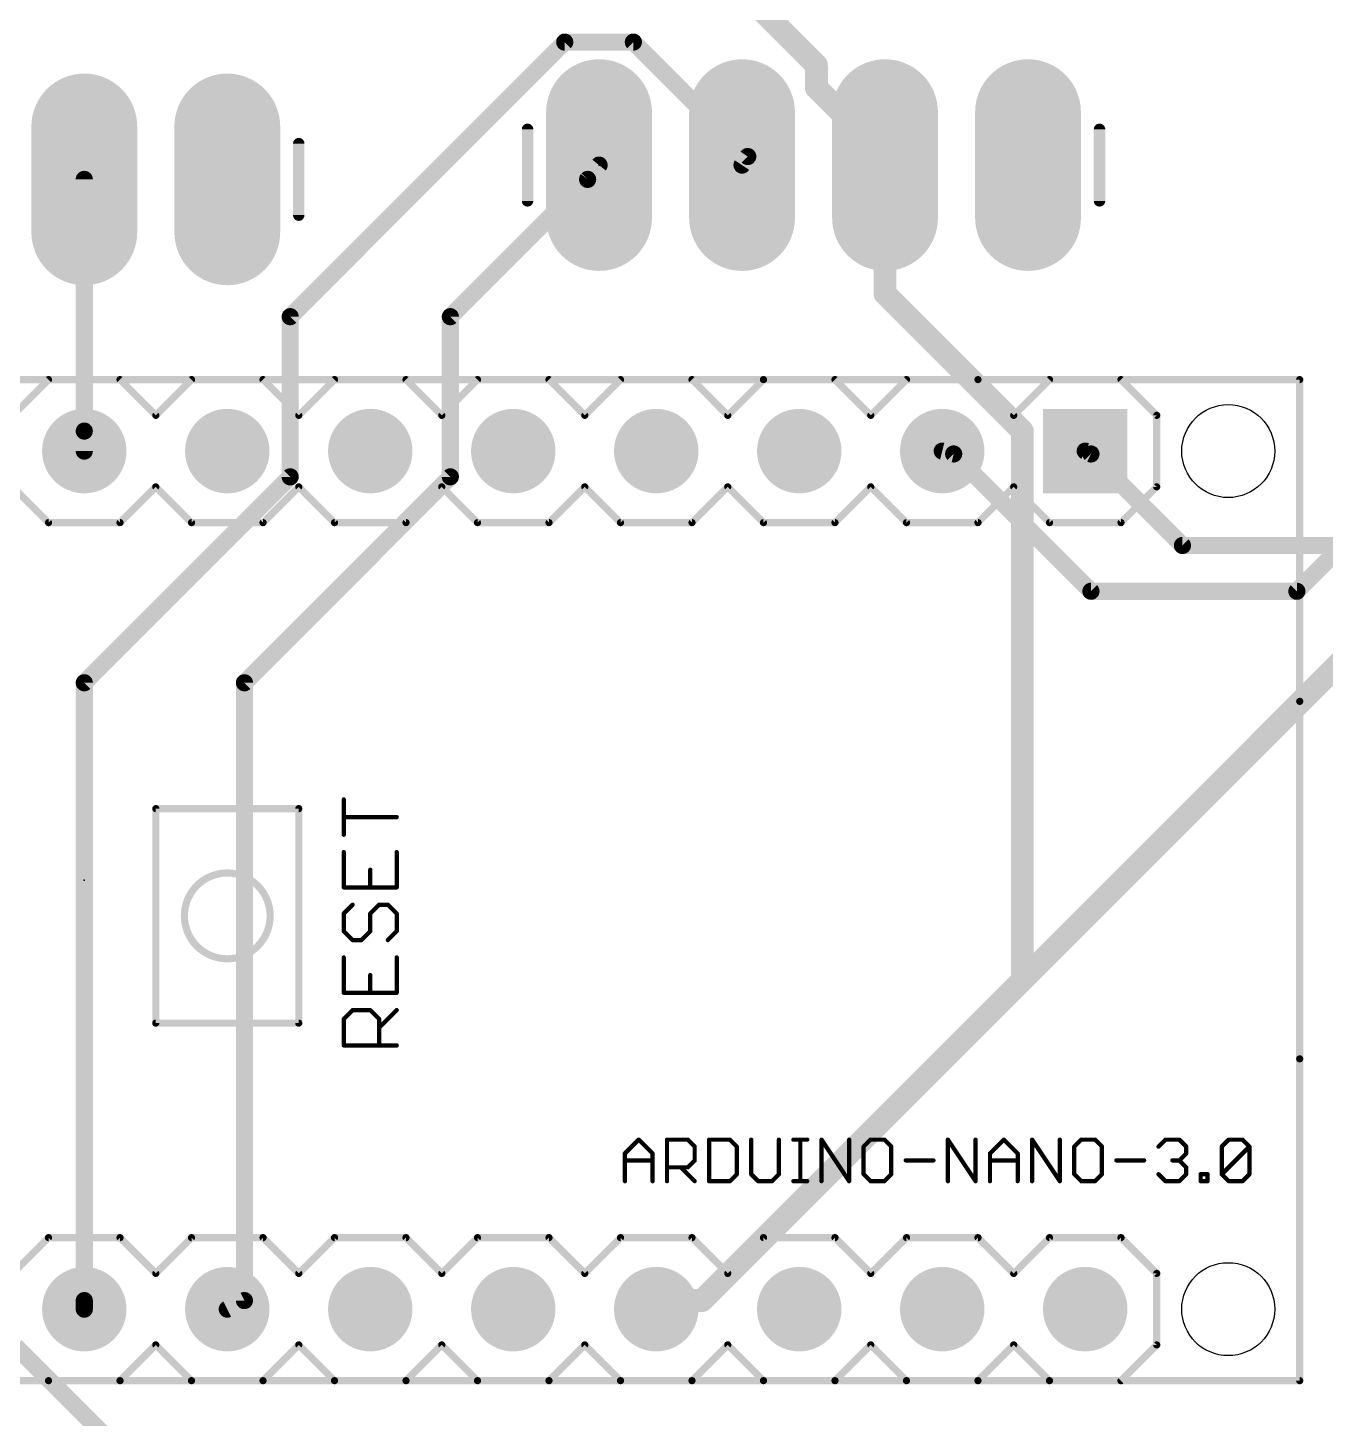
# Model space of a CAD drawing. Extents: x -0.1 to 89, y -0.1 to 64.8.
# Drawn here: x 53.86 to 76.91, y 26.77 to 51.46 of the extents above; entities that cross this region are included whole.
import ezdxf

# ---------------------------------------------------------------- set-up
doc = ezdxf.new("R2010")
doc.units = 0
for name, color, linetype in [('1', 22, 'CONTINUOUS'), ('16', 175, 'CONTINUOUS'), ('17', 82, 'CONTINUOUS'), ('20', 7, 'CONTINUOUS'), ('21', 253, 'CONTINUOUS'), ('23', 7, 'CONTINUOUS'), ('27', 253, 'CONTINUOUS')]:
    doc.layers.add(name, color=color, linetype=linetype)

# ---------------------------------------------------------------- blocks, each defined once
blk = doc.blocks.new('LONGP100')
at = {"const_width": 1}
blk.add_lwpolyline([(-0.5, 0), (0.5, 0)], dxfattribs=at)
at = {"const_width": 0.5}
for points in [[(-0.5, 0.25, 1), (-0.5, -0.25)], [(0.5, -0.25, 1), (0.5, 0.25)]]:
    blk.add_lwpolyline(points, format="xyb", dxfattribs=at)
blk = doc.blocks.new('SQUAREP')
blk.add_solid([(-0.5, -0.5), (0.5, -0.5), (-0.5, 0.5), (0.5, 0.5)])
blk = doc.blocks.new('ROUNDP')
at = {"const_width": 0.5}
blk.add_lwpolyline([(0, -0.25, 1), (0, 0.25, 1), (0, -0.25)], format="xyb", dxfattribs=at)

msp = doc.modelspace()

# ---------------------------------------------------------------- linework, layer by layer
at = {"layer": '1'}
for points, const_width in [([(62.1792, 56.4896), (67.8688, 50.8)], 0.4064), ([(63.3984, 51.2064), (58.5216, 46.3296)], 0.3048), ([(64.6176, 51.2064), (63.3984, 51.2064)], 0.3048), ([(66.6496, 49.1744), (64.6176, 51.2064)], 0.3048), ([(67.8688, 50.8), (67.8688, 50.3936)], 0.4064), ([(67.8688, 50.3936), (69.088, 49.1744)], 0.4064), ([(63.8048, 48.768), (64.008, 49.022)], 0.3048), ([(66.6496, 49.1744), (66.548, 49.022)], 0.3048), ([(69.088, 49.1744), (69.088, 49.022)], 0.4064), ([(69.088, 48.768), (69.088, 49.022)], 0.4064), ([(54.864, 48.768), (54.864, 44.2976)], 0.3048), ([(63.8048, 48.768), (61.3664, 46.3296)], 0.3048), ([(69.088, 46.736), (69.088, 48.768)], 0.4064), ([(71.5264, 44.2976), (69.088, 46.736)], 0.4064), ([(58.5216, 46.3296), (58.5216, 43.4848)], 0.3048), ([(61.3664, 46.3296), (61.3664, 43.4848)], 0.3048), ([(71.5264, 34.544), (71.5264, 44.2976)], 0.4064), ([(54.864, 44.2976), (54.864, 43.942)], 0.3048), ([(72.7456, 43.8912), (72.644, 43.942)], 0.3048), ([(74.3712, 42.2656), (72.7456, 43.8912)], 0.3048), ([(58.5216, 43.4848), (54.864, 39.8272)], 0.3048), ([(61.3664, 43.4848), (57.7088, 39.8272)], 0.3048), ([(82.4992, 42.2656), (74.3712, 42.2656)], 0.3048), ([(78.0288, 41.0464), (71.5264, 34.544)], 0.4064), ([(54.864, 39.8272), (54.864, 28.8544)], 0.3048), ([(57.7088, 39.8272), (57.7088, 28.8544)], 0.3048), ([(71.5264, 34.544), (65.8368, 28.8544)], 0.4064), ([(54.864, 28.8544), (54.864, 28.702)], 0.3048), ([(57.7088, 28.8544), (57.404, 28.702)], 0.3048), ([(65.8368, 28.8544), (65.024, 28.8544)], 0.4064), ([(65.024, 28.8544), (65.024, 28.702)], 0.4064), ([(61.3664, 20.32), (53.6448, 28.0416)], 0.3048)]:
    msp.add_lwpolyline(points, dxfattribs=dict(at, const_width=const_width))
for points, const_width in [([(63.3984, 51.2826, 1), (63.3984, 51.1302)], 0.1524), ([(63.4523, 51.1525, 1), (63.3445, 51.2603)], 0.1524), ([(64.6715, 51.2603, 1), (64.5637, 51.1525)], 0.1524), ([(64.6176, 51.1302, 1), (64.6176, 51.2826)], 0.1524), ([(67.9704, 50.8, 1), (67.7672, 50.8)], 0.2032), ([(67.797, 50.7282, 1), (67.9406, 50.8718)], 0.2032), ([(67.7672, 50.3936, 1), (67.9704, 50.3936)], 0.2032), ([(67.9406, 50.4654, 1), (67.797, 50.3218)], 0.2032), ([(64.0675, 48.9744, 1), (63.9485, 49.0696)], 0.1524), ([(66.713, 49.1321, 1), (66.5862, 49.2167)], 0.1524), ([(66.5957, 49.1205, 1), (66.7035, 49.2283)], 0.1524), ([(69.1896, 49.1744, 1), (68.9864, 49.1744)], 0.2032), ([(69.1896, 49.022, 1), (68.9864, 49.022)], 0.2032), ([(69.0162, 49.1026, 1), (69.1598, 49.2462)], 0.2032), ([(54.9402, 48.768, 1), (54.7878, 48.768)], 0.1524), ([(63.8587, 48.7141, 1), (63.7509, 48.8219)], 0.1524), ([(66.4846, 49.0643, 1), (66.6114, 48.9797)], 0.1524), ([(68.9864, 49.022, 1), (69.1896, 49.022)], 0.2032), ([(69.1896, 48.768, 1), (68.9864, 48.768)], 0.2032), ([(63.7453, 48.8156, 1), (63.8643, 48.7204)], 0.1524), ([(68.9864, 48.768, 1), (69.1896, 48.768)], 0.2032), ([(69.1598, 46.8078, 1), (69.0162, 46.6642)], 0.2032), ([(68.9864, 46.736, 1), (69.1896, 46.736)], 0.2032), ([(58.5978, 46.3296, 1), (58.4454, 46.3296)], 0.1524), ([(58.4677, 46.3835, 1), (58.5755, 46.2757)], 0.1524), ([(61.4426, 46.3296, 1), (61.2902, 46.3296)], 0.1524), ([(61.3125, 46.3835, 1), (61.4203, 46.2757)], 0.1524), ([(71.628, 44.2976, 1), (71.4248, 44.2976)], 0.2032), ([(71.4546, 44.2258, 1), (71.5982, 44.3694)], 0.2032), ([(54.9402, 44.2976, 1), (54.7878, 44.2976)], 0.1524), ([(54.7878, 44.2976, 1), (54.9402, 44.2976)], 0.1524), ([(54.7878, 43.942, 1), (54.9402, 43.942)], 0.1524), ([(72.6781, 44.0102, 1), (72.6099, 43.8738)], 0.1524), ([(72.7995, 43.9451, 1), (72.6917, 43.8373)], 0.1524), ([(72.7115, 43.823, 1), (72.7797, 43.9594)], 0.1524), ([(58.4454, 43.4848, 1), (58.5978, 43.4848)], 0.1524), ([(58.5755, 43.4309, 1), (58.4677, 43.5387)], 0.1524), ([(61.2902, 43.4848, 1), (61.4426, 43.4848)], 0.1524), ([(61.4203, 43.4309, 1), (61.3125, 43.5387)], 0.1524), ([(74.3712, 42.3418, 1), (74.3712, 42.1894)], 0.1524), ([(74.3173, 42.2117, 1), (74.4251, 42.3195)], 0.1524), ([(54.9402, 39.8272, 1), (54.7878, 39.8272)], 0.1524), ([(54.8101, 39.8811, 1), (54.9179, 39.7733)], 0.1524), ([(57.785, 39.8272, 1), (57.6326, 39.8272)], 0.1524), ([(57.6549, 39.8811, 1), (57.7627, 39.7733)], 0.1524), ([(71.4248, 34.544, 1), (71.628, 34.544)], 0.2032), ([(71.4546, 34.6158, 1), (71.5982, 34.4722)], 0.2032), ([(71.5982, 34.4722, 1), (71.4546, 34.6158)], 0.2032), ([(54.9402, 28.8544, 1), (54.7878, 28.8544)], 0.1524), ([(54.7878, 28.8544, 1), (54.9402, 28.8544)], 0.1524), ([(57.6326, 28.8544, 1), (57.785, 28.8544)], 0.1524), ([(57.7429, 28.7862, 1), (57.6747, 28.9226)], 0.1524), ([(65.024, 28.956, 1), (65.024, 28.7528)], 0.2032), ([(65.1256, 28.8544, 1), (64.9224, 28.8544)], 0.2032), ([(65.765, 28.9262, 1), (65.9086, 28.7826)], 0.2032), ([(65.8368, 28.7528, 1), (65.8368, 28.956)], 0.2032), ([(54.7878, 28.702, 1), (54.9402, 28.702)], 0.1524), ([(57.3699, 28.7702, 1), (57.4381, 28.6338)], 0.1524), ([(64.9224, 28.702, 1), (65.1256, 28.702)], 0.2032)]:
    msp.add_lwpolyline(points, format="xyb", dxfattribs=dict(at, const_width=const_width))
at = {"layer": '16', "const_width": 0.3048}
for points in [[(81.28, 46.3296), (76.4032, 41.4528)], [(70.3072, 43.8912), (70.104, 43.942)], [(72.7456, 41.4528), (70.3072, 43.8912)], [(76.4032, 41.4528), (72.7456, 41.4528)]]:
    msp.add_lwpolyline(points, dxfattribs=at)
at = {"layer": '16', "const_width": 0.1524}
for points in [[(70.1225, 44.0159, 1), (70.0855, 43.8681)], [(70.3611, 43.9451, 1), (70.2533, 43.8373)], [(70.2887, 43.8173, 1), (70.3257, 43.9651)], [(72.7456, 41.529, 1), (72.7456, 41.3766)], [(72.6917, 41.3989, 1), (72.7995, 41.5067)], [(76.3493, 41.5067, 1), (76.4571, 41.3989)], [(76.4032, 41.3766, 1), (76.4032, 41.529)]]:
    msp.add_lwpolyline(points, format="xyb", dxfattribs=at)
at = {"layer": '20'}
for centre in [(75.184, 43.942), (75.184, 28.702)]:
    msp.add_circle(centre, 0.8255, dxfattribs=at)
at = {"layer": '21'}
for points, const_width in [([(62.738, 49.657), (62.738, 48.387)], 0.2032), ([(72.898, 49.657), (72.898, 48.387)], 0.2032), ([(58.674, 49.403), (58.674, 48.133)], 0.2032), ([(66.929, 45.212), (50.419, 45.212)], 0.127), ([(54.229, 45.212), (53.594, 44.577)], 0.127), ([(56.134, 44.577), (55.499, 45.212)], 0.127), ([(56.769, 45.212), (56.134, 44.577)], 0.127), ([(58.674, 44.577), (58.039, 45.212)], 0.127), ([(59.309, 45.212), (58.674, 44.577)], 0.127), ([(61.214, 44.577), (60.579, 45.212)], 0.127), ([(61.849, 45.212), (61.214, 44.577)], 0.127), ([(63.754, 44.577), (63.119, 45.212)], 0.127), ([(64.389, 45.212), (63.754, 44.577)], 0.127), ([(66.294, 44.577), (65.659, 45.212)], 0.127), ([(66.294, 44.577), (66.929, 45.212)], 0.127), ([(70.739, 45.212), (66.929, 45.212)], 0.127), ([(68.834, 44.577), (68.199, 45.212)], 0.127), ([(69.469, 45.212), (68.834, 44.577)], 0.127), ([(76.454, 45.212), (70.739, 45.212)], 0.127), ([(71.374, 44.577), (70.739, 45.212)], 0.127), ([(72.009, 45.212), (71.374, 44.577)], 0.127), ([(73.914, 44.577), (73.279, 45.212)], 0.127), ([(76.454, 45.212), (76.454, 39.497)], 0.127), ([(73.914, 44.577), (73.914, 43.307)], 0.127), ([(53.594, 43.307), (54.229, 42.672)], 0.127), ([(55.499, 42.672), (56.134, 43.307)], 0.127), ([(56.134, 43.307), (56.769, 42.672)], 0.127), ([(58.039, 42.672), (58.674, 43.307)], 0.127), ([(58.674, 43.307), (59.309, 42.672)], 0.127), ([(60.579, 42.672), (61.214, 43.307)], 0.127), ([(61.214, 43.307), (61.849, 42.672)], 0.127), ([(63.119, 42.672), (63.754, 43.307)], 0.127), ([(63.754, 43.307), (64.389, 42.672)], 0.127), ([(65.659, 42.672), (66.294, 43.307)], 0.127), ([(66.294, 43.307), (66.929, 42.672)], 0.127), ([(68.199, 42.672), (68.834, 43.307)], 0.127), ([(68.834, 43.307), (69.469, 42.672)], 0.127), ([(70.739, 42.672), (71.374, 43.307)], 0.127), ([(71.374, 43.307), (72.009, 42.672)], 0.127), ([(73.279, 42.672), (73.914, 43.307)], 0.127), ([(54.229, 42.672), (55.499, 42.672)], 0.127), ([(56.769, 42.672), (58.039, 42.672)], 0.127), ([(59.309, 42.672), (60.579, 42.672)], 0.127), ([(61.849, 42.672), (63.119, 42.672)], 0.127), ([(64.389, 42.672), (65.659, 42.672)], 0.127), ([(66.929, 42.672), (68.199, 42.672)], 0.127), ([(69.469, 42.672), (70.739, 42.672)], 0.127), ([(72.009, 42.672), (73.279, 42.672)], 0.127), ([(76.454, 39.497), (76.454, 33.147)], 0.127), ([(59.4733, 37.1284), (59.4733, 37.7554)], 0.0762), ([(58.674, 37.592), (56.134, 37.592)], 0.127), ([(56.134, 37.592), (56.134, 33.782)], 0.127), ([(58.674, 33.782), (58.674, 37.592)], 0.127), ([(60.4139, 37.4419), (59.4733, 37.4419)], 0.0762), ([(59.4733, 36.8199), (59.4733, 36.1929)], 0.0762), ([(60.4139, 36.1929), (60.4139, 36.8199)], 0.0762), ([(59.9436, 36.1929), (59.9436, 36.5064)], 0.0762), ([(59.4733, 36.1929), (60.4139, 36.1929)], 0.0762), ([(59.6301, 35.8844), (59.4733, 35.7276)], 0.0762), ([(59.9436, 35.7276), (60.1004, 35.8844)], 0.0762), ([(60.1004, 35.8844), (60.2571, 35.8844)], 0.0762), ([(60.2571, 35.8844), (60.4139, 35.7276)], 0.0762), ([(59.4733, 35.7276), (59.4733, 35.4141)], 0.0762), ([(59.9436, 35.4141), (59.9436, 35.7276)], 0.0762), ([(60.4139, 35.7276), (60.4139, 35.4141)], 0.0762), ([(59.4733, 35.4141), (59.6301, 35.2573)], 0.0762), ([(59.7868, 35.2573), (59.9436, 35.4141)], 0.0762), ([(60.4139, 35.4141), (60.2571, 35.2573)], 0.0762), ([(59.6301, 35.2573), (59.7868, 35.2573)], 0.0762), ([(59.4733, 34.9489), (59.4733, 34.3218)], 0.0762), ([(60.4139, 34.3218), (60.4139, 34.9489)], 0.0762), ([(59.9436, 34.3218), (59.9436, 34.6354)], 0.0762), ([(59.4733, 34.3218), (60.4139, 34.3218)], 0.0762), ([(56.134, 33.782), (58.674, 33.782)], 0.127), ([(59.4733, 33.8566), (59.6301, 34.0134)], 0.0762), ([(59.4733, 33.3863), (59.4733, 33.8566)], 0.0762), ([(59.6301, 34.0134), (59.9436, 34.0134)], 0.0762), ([(59.9436, 34.0134), (60.1004, 33.8566)], 0.0762), ([(60.1004, 33.6998), (60.4139, 34.0134)], 0.0762), ([(60.1004, 33.8566), (60.1004, 33.3863)], 0.0762), ([(60.4139, 33.3863), (59.4733, 33.3863)], 0.0762), ([(76.454, 33.147), (76.454, 27.432)], 0.127), ([(53.594, 29.337), (54.229, 29.972)], 0.127), ([(54.229, 29.972), (55.499, 29.972)], 0.127), ([(55.499, 29.972), (56.134, 29.337)], 0.127), ([(56.134, 29.337), (56.769, 29.972)], 0.127), ([(56.769, 29.972), (58.039, 29.972)], 0.127), ([(58.039, 29.972), (58.674, 29.337)], 0.127), ([(58.674, 29.337), (59.309, 29.972)], 0.127), ([(59.309, 29.972), (60.579, 29.972)], 0.127), ([(60.579, 29.972), (61.214, 29.337)], 0.127), ([(61.214, 29.337), (61.849, 29.972)], 0.127), ([(61.849, 29.972), (63.119, 29.972)], 0.127), ([(63.119, 29.972), (63.754, 29.337)], 0.127), ([(63.754, 29.337), (64.389, 29.972)], 0.127), ([(64.389, 29.972), (65.659, 29.972)], 0.127), ([(65.659, 29.972), (66.294, 29.337)], 0.127), ([(66.294, 29.337), (66.929, 29.972)], 0.127), ([(66.929, 29.972), (68.199, 29.972)], 0.127), ([(68.199, 29.972), (68.834, 29.337)], 0.127), ([(68.834, 29.337), (69.469, 29.972)], 0.127), ([(69.469, 29.972), (70.739, 29.972)], 0.127), ([(70.739, 29.972), (71.374, 29.337)], 0.127), ([(71.374, 29.337), (72.009, 29.972)], 0.127), ([(72.009, 29.972), (73.279, 29.972)], 0.127), ([(73.914, 29.337), (73.279, 29.972)], 0.127), ([(73.914, 29.337), (73.914, 28.067)], 0.127), ([(53.594, 28.067), (54.229, 27.432)], 0.127), ([(55.499, 27.432), (56.134, 28.067)], 0.127), ([(56.134, 28.067), (56.769, 27.432)], 0.127), ([(58.039, 27.432), (58.674, 28.067)], 0.127), ([(58.674, 28.067), (59.309, 27.432)], 0.127), ([(60.579, 27.432), (61.214, 28.067)], 0.127), ([(61.214, 28.067), (61.849, 27.432)], 0.127), ([(63.119, 27.432), (63.754, 28.067)], 0.127), ([(63.754, 28.067), (64.389, 27.432)], 0.127), ([(65.659, 27.432), (66.294, 28.067)], 0.127), ([(66.294, 28.067), (66.929, 27.432)], 0.127), ([(68.199, 27.432), (68.834, 28.067)], 0.127), ([(68.834, 28.067), (69.469, 27.432)], 0.127), ([(71.374, 28.067), (70.739, 27.432)], 0.127), ([(72.009, 27.432), (71.374, 28.067)], 0.127), ([(73.279, 27.432), (73.914, 28.067)], 0.127), ([(52.959, 27.432), (54.229, 27.432)], 0.127), ([(54.229, 27.432), (55.499, 27.432)], 0.127), ([(55.499, 27.432), (56.769, 27.432)], 0.127), ([(56.769, 27.432), (58.039, 27.432)], 0.127), ([(58.039, 27.432), (59.309, 27.432)], 0.127), ([(59.309, 27.432), (60.579, 27.432)], 0.127), ([(60.579, 27.432), (61.849, 27.432)], 0.127), ([(61.849, 27.432), (63.119, 27.432)], 0.127), ([(63.119, 27.432), (64.389, 27.432)], 0.127), ([(64.389, 27.432), (65.659, 27.432)], 0.127), ([(65.659, 27.432), (66.929, 27.432)], 0.127), ([(66.929, 27.432), (68.199, 27.432)], 0.127), ([(68.199, 27.432), (69.469, 27.432)], 0.127), ([(69.469, 27.432), (70.739, 27.432)], 0.127), ([(70.739, 27.432), (72.009, 27.432)], 0.127), ([(76.454, 27.432), (72.009, 27.432)], 0.127)]:
    msp.add_lwpolyline(points, dxfattribs=dict(at, const_width=const_width))
for points, const_width in [([(62.7888, 49.657, 1), (62.6872, 49.657)], 0.1016), ([(72.9488, 49.657, 1), (72.8472, 49.657)], 0.1016), ([(58.7248, 49.403, 1), (58.6232, 49.403)], 0.1016), ([(62.6872, 48.387, 1), (62.7888, 48.387)], 0.1016), ([(72.8472, 48.387, 1), (72.9488, 48.387)], 0.1016), ([(58.6232, 48.133, 1), (58.7248, 48.133)], 0.1016), ([(54.2515, 45.1895, 1), (54.2065, 45.2345)], 0.0635), ([(55.5215, 45.2345, 1), (55.4765, 45.1895)], 0.0635), ([(56.7915, 45.1895, 1), (56.7465, 45.2345)], 0.0635), ([(58.0615, 45.2345, 1), (58.0165, 45.1895)], 0.0635), ([(59.3315, 45.1895, 1), (59.2865, 45.2345)], 0.0635), ([(60.6015, 45.2345, 1), (60.5565, 45.1895)], 0.0635), ([(61.8715, 45.1895, 1), (61.8265, 45.2345)], 0.0635), ([(63.1415, 45.2345, 1), (63.0965, 45.1895)], 0.0635), ([(64.4115, 45.1895, 1), (64.3665, 45.2345)], 0.0635), ([(65.6815, 45.2345, 1), (65.6365, 45.1895)], 0.0635), ([(66.929, 45.2438, 1), (66.929, 45.1803)], 0.0635), ([(66.9515, 45.1895, 1), (66.9065, 45.2345)], 0.0635), ([(66.929, 45.1803, 1), (66.929, 45.2438)], 0.0635), ([(68.2215, 45.2345, 1), (68.1765, 45.1895)], 0.0635), ([(69.4915, 45.1895, 1), (69.4465, 45.2345)], 0.0635), ([(70.7615, 45.2345, 1), (70.7165, 45.1895)], 0.0635), ([(70.739, 45.2438, 1), (70.739, 45.1803)], 0.0635), ([(70.739, 45.1803, 1), (70.739, 45.2438)], 0.0635), ([(72.0315, 45.1895, 1), (71.9865, 45.2345)], 0.0635), ([(73.3015, 45.2345, 1), (73.2565, 45.1895)], 0.0635), ([(76.4858, 45.212, 1), (76.4223, 45.212)], 0.0635), ([(76.454, 45.1803, 1), (76.454, 45.2438)], 0.0635), ([(56.1115, 44.5995, 1), (56.1565, 44.5545)], 0.0635), ([(56.1115, 44.5545, 1), (56.1565, 44.5995)], 0.0635), ([(58.6515, 44.5995, 1), (58.6965, 44.5545)], 0.0635), ([(58.6515, 44.5545, 1), (58.6965, 44.5995)], 0.0635), ([(61.1915, 44.5995, 1), (61.2365, 44.5545)], 0.0635), ([(61.1915, 44.5545, 1), (61.2365, 44.5995)], 0.0635), ([(63.7315, 44.5995, 1), (63.7765, 44.5545)], 0.0635), ([(63.7315, 44.5545, 1), (63.7765, 44.5995)], 0.0635), ([(66.2715, 44.5995, 1), (66.3165, 44.5545)], 0.0635), ([(66.2715, 44.5545, 1), (66.3165, 44.5995)], 0.0635), ([(68.8115, 44.5995, 1), (68.8565, 44.5545)], 0.0635), ([(68.8115, 44.5545, 1), (68.8565, 44.5995)], 0.0635), ([(71.3515, 44.5995, 1), (71.3965, 44.5545)], 0.0635), ([(71.3515, 44.5545, 1), (71.3965, 44.5995)], 0.0635), ([(73.9458, 44.577, 1), (73.8822, 44.577)], 0.0635), ([(73.8915, 44.5545, 1), (73.9365, 44.5995)], 0.0635), ([(56.1565, 43.3295, 1), (56.1115, 43.2845)], 0.0635), ([(56.1565, 43.2845, 1), (56.1115, 43.3295)], 0.0635), ([(58.6965, 43.3295, 1), (58.6515, 43.2845)], 0.0635), ([(58.6965, 43.2845, 1), (58.6515, 43.3295)], 0.0635), ([(61.2365, 43.3295, 1), (61.1915, 43.2845)], 0.0635), ([(61.2365, 43.2845, 1), (61.1915, 43.3295)], 0.0635), ([(63.7765, 43.3295, 1), (63.7315, 43.2845)], 0.0635), ([(63.7765, 43.2845, 1), (63.7315, 43.3295)], 0.0635), ([(66.3165, 43.3295, 1), (66.2715, 43.2845)], 0.0635), ([(66.3165, 43.2845, 1), (66.2715, 43.3295)], 0.0635), ([(68.8565, 43.3295, 1), (68.8115, 43.2845)], 0.0635), ([(68.8565, 43.2845, 1), (68.8115, 43.3295)], 0.0635), ([(71.3965, 43.3295, 1), (71.3515, 43.2845)], 0.0635), ([(71.3965, 43.2845, 1), (71.3515, 43.3295)], 0.0635), ([(73.8822, 43.307, 1), (73.9458, 43.307)], 0.0635), ([(73.9365, 43.2845, 1), (73.8915, 43.3295)], 0.0635), ([(54.229, 42.7038, 1), (54.229, 42.6403)], 0.0635), ([(54.2065, 42.6495, 1), (54.2515, 42.6945)], 0.0635), ([(55.4765, 42.6945, 1), (55.5215, 42.6495)], 0.0635), ([(55.499, 42.6403, 1), (55.499, 42.7038)], 0.0635), ([(56.769, 42.7038, 1), (56.769, 42.6403)], 0.0635), ([(56.7465, 42.6495, 1), (56.7915, 42.6945)], 0.0635), ([(58.0165, 42.6945, 1), (58.0615, 42.6495)], 0.0635), ([(58.039, 42.6403, 1), (58.039, 42.7038)], 0.0635), ([(59.309, 42.7038, 1), (59.309, 42.6403)], 0.0635), ([(59.2865, 42.6495, 1), (59.3315, 42.6945)], 0.0635), ([(60.5565, 42.6945, 1), (60.6015, 42.6495)], 0.0635), ([(60.579, 42.6403, 1), (60.579, 42.7038)], 0.0635), ([(61.849, 42.7038, 1), (61.849, 42.6403)], 0.0635), ([(61.8265, 42.6495, 1), (61.8715, 42.6945)], 0.0635), ([(63.0965, 42.6945, 1), (63.1415, 42.6495)], 0.0635), ([(63.119, 42.6403, 1), (63.119, 42.7038)], 0.0635), ([(64.389, 42.7038, 1), (64.389, 42.6403)], 0.0635), ([(64.3665, 42.6495, 1), (64.4115, 42.6945)], 0.0635), ([(65.6365, 42.6945, 1), (65.6815, 42.6495)], 0.0635), ([(65.659, 42.6403, 1), (65.659, 42.7038)], 0.0635), ([(66.929, 42.7038, 1), (66.929, 42.6403)], 0.0635), ([(66.9065, 42.6495, 1), (66.9515, 42.6945)], 0.0635), ([(68.1765, 42.6945, 1), (68.2215, 42.6495)], 0.0635), ([(68.199, 42.6403, 1), (68.199, 42.7038)], 0.0635), ([(69.469, 42.7038, 1), (69.469, 42.6403)], 0.0635), ([(69.4465, 42.6495, 1), (69.4915, 42.6945)], 0.0635), ([(70.7165, 42.6945, 1), (70.7615, 42.6495)], 0.0635), ([(70.739, 42.6403, 1), (70.739, 42.7038)], 0.0635), ([(72.009, 42.7038, 1), (72.009, 42.6403)], 0.0635), ([(71.9865, 42.6495, 1), (72.0315, 42.6945)], 0.0635), ([(73.2565, 42.6945, 1), (73.3015, 42.6495)], 0.0635), ([(73.279, 42.6403, 1), (73.279, 42.7038)], 0.0635), ([(76.4858, 39.497, 1), (76.4223, 39.497)], 0.0635), ([(76.4223, 39.497, 1), (76.4858, 39.497)], 0.0635), ([(59.4923, 37.7554, 1), (59.4542, 37.7554)], 0.0381), ([(56.134, 37.6238, 1), (56.134, 37.5602)], 0.0635), ([(56.1658, 37.592, 1), (56.1022, 37.592)], 0.0635), ([(58.7058, 37.592, 1), (58.6422, 37.592)], 0.0635), ([(58.674, 37.5602, 1), (58.674, 37.6238)], 0.0635), ([(59.4733, 37.461, 1), (59.4733, 37.4229)], 0.0381), ([(60.4139, 37.4229, 1), (60.4139, 37.461)], 0.0381), ([(59.4542, 37.1284, 1), (59.4923, 37.1284)], 0.0381), ([(59.4923, 36.8199, 1), (59.4542, 36.8199)], 0.0381), ([(60.433, 36.8199, 1), (60.3949, 36.8199)], 0.0381), ([(57.404, 34.925, 1), (57.404, 36.449, 1), (57.404, 34.925)], 0.127), ([(59.9627, 36.5064, 1), (59.9246, 36.5064)], 0.0381), ([(59.4733, 36.2119, 1), (59.4733, 36.1738)], 0.0381), ([(59.4542, 36.1929, 1), (59.4923, 36.1929)], 0.0381), ([(59.9246, 36.1929, 1), (59.9627, 36.1929)], 0.0381), ([(60.3949, 36.1929, 1), (60.433, 36.1929)], 0.0381), ([(60.4139, 36.1738, 1), (60.4139, 36.2119)], 0.0381), ([(59.6435, 35.8709, 1), (59.6166, 35.8979)], 0.0381), ([(60.1004, 35.9035, 1), (60.1004, 35.8654)], 0.0381), ([(60.1138, 35.8709, 1), (60.0869, 35.8979)], 0.0381), ([(60.2706, 35.8979, 1), (60.2437, 35.8709)], 0.0381), ([(60.2571, 35.8654, 1), (60.2571, 35.9035)], 0.0381), ([(59.4923, 35.7276, 1), (59.4542, 35.7276)], 0.0381), ([(59.4598, 35.7411, 1), (59.4868, 35.7142)], 0.0381), ([(59.9627, 35.7276, 1), (59.9246, 35.7276)], 0.0381), ([(59.9301, 35.7411, 1), (59.9571, 35.7142)], 0.0381), ([(60.433, 35.7276, 1), (60.3949, 35.7276)], 0.0381), ([(60.4004, 35.7142, 1), (60.4274, 35.7411)], 0.0381), ([(59.4868, 35.4276, 1), (59.4598, 35.4006)], 0.0381), ([(59.4542, 35.4141, 1), (59.4923, 35.4141)], 0.0381), ([(59.9246, 35.4141, 1), (59.9627, 35.4141)], 0.0381), ([(59.9571, 35.4006, 1), (59.9301, 35.4276)], 0.0381), ([(60.3949, 35.4141, 1), (60.433, 35.4141)], 0.0381), ([(60.4274, 35.4006, 1), (60.4004, 35.4276)], 0.0381), ([(59.6301, 35.2764, 1), (59.6301, 35.2383)], 0.0381), ([(59.6166, 35.2439, 1), (59.6435, 35.2708)], 0.0381), ([(59.7734, 35.2708, 1), (59.8003, 35.2439)], 0.0381), ([(59.7868, 35.2383, 1), (59.7868, 35.2764)], 0.0381), ([(60.2437, 35.2708, 1), (60.2706, 35.2439)], 0.0381), ([(59.4923, 34.9489, 1), (59.4542, 34.9489)], 0.0381), ([(60.433, 34.9489, 1), (60.3949, 34.9489)], 0.0381), ([(59.9627, 34.6354, 1), (59.9246, 34.6354)], 0.0381), ([(59.4733, 34.3409, 1), (59.4733, 34.3028)], 0.0381), ([(59.4542, 34.3218, 1), (59.4923, 34.3218)], 0.0381), ([(59.9246, 34.3218, 1), (59.9627, 34.3218)], 0.0381), ([(60.3949, 34.3218, 1), (60.433, 34.3218)], 0.0381), ([(60.4139, 34.3028, 1), (60.4139, 34.3409)], 0.0381), ([(56.134, 33.8138, 1), (56.134, 33.7503)], 0.0635), ([(58.674, 33.7503, 1), (58.674, 33.8138)], 0.0635), ([(59.4923, 33.8566, 1), (59.4542, 33.8566)], 0.0381), ([(59.4598, 33.8701, 1), (59.4868, 33.8431)], 0.0381), ([(59.6301, 34.0324, 1), (59.6301, 33.9943)], 0.0381), ([(59.6435, 33.9999, 1), (59.6166, 34.0268)], 0.0381), ([(59.9571, 34.0268, 1), (59.9301, 33.9999)], 0.0381), ([(59.9436, 33.9943, 1), (59.9436, 34.0324)], 0.0381), ([(60.1194, 33.8566, 1), (60.0813, 33.8566)], 0.0381), ([(60.0869, 33.8431, 1), (60.1138, 33.8701)], 0.0381), ([(60.4274, 33.9999, 1), (60.4004, 34.0268)], 0.0381), ([(56.1022, 33.782, 1), (56.1658, 33.782)], 0.0635), ([(58.6422, 33.782, 1), (58.7058, 33.782)], 0.0635), ([(60.0869, 33.7133, 1), (60.1138, 33.6864)], 0.0381), ([(59.4733, 33.4054, 1), (59.4733, 33.3673)], 0.0381), ([(59.4542, 33.3863, 1), (59.4923, 33.3863)], 0.0381), ([(60.0813, 33.3863, 1), (60.1194, 33.3863)], 0.0381), ([(60.4139, 33.3673, 1), (60.4139, 33.4054)], 0.0381), ([(76.4858, 33.147, 1), (76.4223, 33.147)], 0.0635), ([(76.4223, 33.147, 1), (76.4858, 33.147)], 0.0635), ([(54.229, 30.0038, 1), (54.229, 29.9403)], 0.0635), ([(54.2515, 29.9495, 1), (54.2065, 29.9945)], 0.0635), ([(55.5215, 29.9945, 1), (55.4765, 29.9495)], 0.0635), ([(55.499, 29.9403, 1), (55.499, 30.0038)], 0.0635), ([(56.769, 30.0038, 1), (56.769, 29.9403)], 0.0635), ([(56.7915, 29.9495, 1), (56.7465, 29.9945)], 0.0635), ([(58.0615, 29.9945, 1), (58.0165, 29.9495)], 0.0635), ([(58.039, 29.9403, 1), (58.039, 30.0038)], 0.0635), ([(59.309, 30.0038, 1), (59.309, 29.9403)], 0.0635), ([(59.3315, 29.9495, 1), (59.2865, 29.9945)], 0.0635), ([(60.6015, 29.9945, 1), (60.5565, 29.9495)], 0.0635), ([(60.579, 29.9403, 1), (60.579, 30.0038)], 0.0635), ([(61.849, 30.0038, 1), (61.849, 29.9403)], 0.0635), ([(61.8715, 29.9495, 1), (61.8265, 29.9945)], 0.0635), ([(63.1415, 29.9945, 1), (63.0965, 29.9495)], 0.0635), ([(63.119, 29.9403, 1), (63.119, 30.0038)], 0.0635), ([(64.389, 30.0038, 1), (64.389, 29.9403)], 0.0635), ([(64.4115, 29.9495, 1), (64.3665, 29.9945)], 0.0635), ([(65.6815, 29.9945, 1), (65.6365, 29.9495)], 0.0635), ([(65.659, 29.9403, 1), (65.659, 30.0038)], 0.0635), ([(66.929, 30.0038, 1), (66.929, 29.9403)], 0.0635), ([(66.9515, 29.9495, 1), (66.9065, 29.9945)], 0.0635), ([(68.2215, 29.9945, 1), (68.1765, 29.9495)], 0.0635), ([(68.199, 29.9403, 1), (68.199, 30.0038)], 0.0635), ([(69.469, 30.0038, 1), (69.469, 29.9403)], 0.0635), ([(69.4915, 29.9495, 1), (69.4465, 29.9945)], 0.0635), ([(70.7615, 29.9945, 1), (70.7165, 29.9495)], 0.0635), ([(70.739, 29.9403, 1), (70.739, 30.0038)], 0.0635), ([(72.009, 30.0038, 1), (72.009, 29.9403)], 0.0635), ([(72.0315, 29.9495, 1), (71.9865, 29.9945)], 0.0635), ([(73.3015, 29.9945, 1), (73.2565, 29.9495)], 0.0635), ([(73.279, 29.9403, 1), (73.279, 30.0038)], 0.0635), ([(56.1115, 29.3595, 1), (56.1565, 29.3145)], 0.0635), ([(56.1115, 29.3145, 1), (56.1565, 29.3595)], 0.0635), ([(58.6515, 29.3595, 1), (58.6965, 29.3145)], 0.0635), ([(58.6515, 29.3145, 1), (58.6965, 29.3595)], 0.0635), ([(61.1915, 29.3595, 1), (61.2365, 29.3145)], 0.0635), ([(61.1915, 29.3145, 1), (61.2365, 29.3595)], 0.0635), ([(63.7315, 29.3595, 1), (63.7765, 29.3145)], 0.0635), ([(63.7315, 29.3145, 1), (63.7765, 29.3595)], 0.0635), ([(66.2715, 29.3595, 1), (66.3165, 29.3145)], 0.0635), ([(66.2715, 29.3145, 1), (66.3165, 29.3595)], 0.0635), ([(68.8115, 29.3595, 1), (68.8565, 29.3145)], 0.0635), ([(68.8115, 29.3145, 1), (68.8565, 29.3595)], 0.0635), ([(71.3515, 29.3595, 1), (71.3965, 29.3145)], 0.0635), ([(71.3515, 29.3145, 1), (71.3965, 29.3595)], 0.0635), ([(73.9458, 29.337, 1), (73.8822, 29.337)], 0.0635), ([(73.8915, 29.3145, 1), (73.9365, 29.3595)], 0.0635), ([(56.1565, 28.0895, 1), (56.1115, 28.0445)], 0.0635), ([(56.1565, 28.0445, 1), (56.1115, 28.0895)], 0.0635), ([(58.6965, 28.0895, 1), (58.6515, 28.0445)], 0.0635), ([(58.6965, 28.0445, 1), (58.6515, 28.0895)], 0.0635), ([(61.2365, 28.0895, 1), (61.1915, 28.0445)], 0.0635), ([(61.2365, 28.0445, 1), (61.1915, 28.0895)], 0.0635), ([(63.7765, 28.0895, 1), (63.7315, 28.0445)], 0.0635), ([(63.7765, 28.0445, 1), (63.7315, 28.0895)], 0.0635), ([(66.3165, 28.0895, 1), (66.2715, 28.0445)], 0.0635), ([(66.3165, 28.0445, 1), (66.2715, 28.0895)], 0.0635), ([(68.8565, 28.0895, 1), (68.8115, 28.0445)], 0.0635), ([(68.8565, 28.0445, 1), (68.8115, 28.0895)], 0.0635), ([(71.3965, 28.0895, 1), (71.3515, 28.0445)], 0.0635), ([(71.3965, 28.0445, 1), (71.3515, 28.0895)], 0.0635), ([(73.8822, 28.067, 1), (73.9458, 28.067)], 0.0635), ([(73.9365, 28.0445, 1), (73.8915, 28.0895)], 0.0635), ([(54.229, 27.4638, 1), (54.229, 27.4003)], 0.0635), ([(54.2065, 27.4095, 1), (54.2515, 27.4545)], 0.0635), ([(54.229, 27.4003, 1), (54.229, 27.4638)], 0.0635), ([(55.4765, 27.4545, 1), (55.5215, 27.4095)], 0.0635), ([(55.499, 27.4638, 1), (55.499, 27.4003)], 0.0635), ([(55.499, 27.4003, 1), (55.499, 27.4638)], 0.0635), ([(56.769, 27.4638, 1), (56.769, 27.4003)], 0.0635), ([(56.7465, 27.4095, 1), (56.7915, 27.4545)], 0.0635), ([(56.769, 27.4003, 1), (56.769, 27.4638)], 0.0635), ([(58.0165, 27.4545, 1), (58.0615, 27.4095)], 0.0635), ([(58.039, 27.4638, 1), (58.039, 27.4003)], 0.0635), ([(58.039, 27.4003, 1), (58.039, 27.4638)], 0.0635), ([(59.309, 27.4638, 1), (59.309, 27.4003)], 0.0635), ([(59.2865, 27.4095, 1), (59.3315, 27.4545)], 0.0635), ([(59.309, 27.4003, 1), (59.309, 27.4638)], 0.0635), ([(60.5565, 27.4545, 1), (60.6015, 27.4095)], 0.0635), ([(60.579, 27.4638, 1), (60.579, 27.4003)], 0.0635), ([(60.579, 27.4003, 1), (60.579, 27.4638)], 0.0635), ([(61.849, 27.4638, 1), (61.849, 27.4003)], 0.0635), ([(61.8265, 27.4095, 1), (61.8715, 27.4545)], 0.0635), ([(61.849, 27.4003, 1), (61.849, 27.4638)], 0.0635), ([(63.0965, 27.4545, 1), (63.1415, 27.4095)], 0.0635), ([(63.119, 27.4638, 1), (63.119, 27.4003)], 0.0635), ([(63.119, 27.4003, 1), (63.119, 27.4638)], 0.0635), ([(64.389, 27.4638, 1), (64.389, 27.4003)], 0.0635), ([(64.3665, 27.4095, 1), (64.4115, 27.4545)], 0.0635), ([(64.389, 27.4003, 1), (64.389, 27.4638)], 0.0635), ([(65.6365, 27.4545, 1), (65.6815, 27.4095)], 0.0635), ([(65.659, 27.4638, 1), (65.659, 27.4003)], 0.0635), ([(65.659, 27.4003, 1), (65.659, 27.4638)], 0.0635), ([(66.929, 27.4638, 1), (66.929, 27.4003)], 0.0635), ([(66.9065, 27.4095, 1), (66.9515, 27.4545)], 0.0635), ([(66.929, 27.4003, 1), (66.929, 27.4638)], 0.0635), ([(68.1765, 27.4545, 1), (68.2215, 27.4095)], 0.0635), ([(68.199, 27.4638, 1), (68.199, 27.4003)], 0.0635), ([(68.199, 27.4003, 1), (68.199, 27.4638)], 0.0635), ([(69.469, 27.4638, 1), (69.469, 27.4003)], 0.0635), ([(69.4465, 27.4095, 1), (69.4915, 27.4545)], 0.0635), ([(69.469, 27.4003, 1), (69.469, 27.4638)], 0.0635), ([(70.7165, 27.4545, 1), (70.7615, 27.4095)], 0.0635), ([(70.739, 27.4638, 1), (70.739, 27.4003)], 0.0635), ([(70.739, 27.4003, 1), (70.739, 27.4638)], 0.0635), ([(72.009, 27.4638, 1), (72.009, 27.4003)], 0.0635), ([(71.9865, 27.4095, 1), (72.0315, 27.4545)], 0.0635), ([(72.009, 27.4003, 1), (72.009, 27.4638)], 0.0635), ([(73.2565, 27.4545, 1), (73.3015, 27.4095)], 0.0635), ([(76.4223, 27.432, 1), (76.4858, 27.432)], 0.0635), ([(76.454, 27.4003, 1), (76.454, 27.4638)], 0.0635)]:
    msp.add_lwpolyline(points, format="xyb", dxfattribs=dict(at, const_width=const_width))
at = {"layer": '23'}
for p in [(64.008, 49.022), (54.864, 36.322)]:
    msp.add_point(p, dxfattribs=at)
at = {"layer": '27', "const_width": 0.0762}
for points in [[(64.4666, 31.4668), (64.7124, 31.7125)], [(64.7124, 31.7125), (64.9581, 31.4668)], [(65.215, 30.9753), (65.215, 31.7125)], [(65.215, 31.7125), (65.5836, 31.7125)], [(65.5836, 31.7125), (65.7065, 31.5897)], [(65.7065, 31.5897), (65.7065, 31.3439)], [(65.9634, 31.7125), (65.9634, 30.9753)], [(66.3321, 31.7125), (65.9634, 31.7125)], [(66.4549, 31.5897), (66.3321, 31.7125)], [(66.4549, 31.0982), (66.4549, 31.5897)], [(66.7119, 31.7125), (66.7119, 31.0982)], [(67.2033, 31.0982), (67.2033, 31.7125)], [(67.4603, 31.7125), (67.706, 31.7125)], [(67.5831, 30.9753), (67.5831, 31.7125)], [(67.9592, 30.9753), (67.9592, 31.7125)], [(67.9592, 31.7125), (68.4507, 30.9753)], [(68.4507, 30.9753), (68.4507, 31.7125)], [(68.8305, 31.7125), (68.7076, 31.5897)], [(68.7076, 31.5897), (68.7076, 31.0982)], [(69.0763, 31.7125), (68.8305, 31.7125)], [(69.1991, 31.5897), (69.0763, 31.7125)], [(69.1991, 31.0982), (69.1991, 31.5897)], [(70.2045, 30.9753), (70.2045, 31.7125)], [(70.2045, 31.7125), (70.696, 30.9753)], [(70.696, 30.9753), (70.696, 31.7125)], [(70.9529, 31.4668), (71.1986, 31.7125)], [(71.1986, 31.7125), (71.4444, 31.4668)], [(71.7013, 30.9753), (71.7013, 31.7125)], [(71.7013, 31.7125), (72.1928, 30.9753)], [(72.1928, 30.9753), (72.1928, 31.7125)], [(72.5726, 31.7125), (72.4497, 31.5897)], [(72.4497, 31.5897), (72.4497, 31.0982)], [(72.8183, 31.7125), (72.5726, 31.7125)], [(72.9412, 31.5897), (72.8183, 31.7125)], [(72.9412, 31.0982), (72.9412, 31.5897)], [(73.9465, 31.5897), (74.0694, 31.7125)], [(74.0694, 31.7125), (74.3152, 31.7125)], [(74.3152, 31.7125), (74.438, 31.5897)], [(74.438, 31.5897), (74.438, 31.4668)], [(75.0692, 31.5897), (75.192, 31.7125)], [(75.0692, 31.0982), (75.0692, 31.5897)], [(75.0692, 31.0982), (75.5607, 31.5897)], [(75.192, 31.7125), (75.4378, 31.7125)], [(75.4378, 31.7125), (75.5607, 31.5897)], [(75.5607, 31.5897), (75.5607, 31.0982)], [(64.4666, 30.9753), (64.4666, 31.4668)], [(64.4666, 31.3439), (64.9581, 31.3439)], [(64.9581, 31.4668), (64.9581, 30.9753)], [(65.7065, 31.3439), (65.5836, 31.221)], [(69.4561, 31.3439), (69.9475, 31.3439)], [(70.9529, 30.9753), (70.9529, 31.4668)], [(70.9529, 31.3439), (71.4444, 31.3439)], [(71.4444, 31.4668), (71.4444, 30.9753)], [(73.1981, 31.3439), (73.6896, 31.3439)], [(74.3152, 31.3439), (74.1923, 31.3439)], [(74.438, 31.4668), (74.3152, 31.3439)], [(74.3152, 31.3439), (74.438, 31.221)], [(65.5836, 31.221), (65.215, 31.221)], [(65.4608, 31.221), (65.7065, 30.9753)], [(66.3321, 30.9753), (66.4549, 31.0982)], [(66.7119, 31.0982), (66.8347, 30.9753)], [(67.0805, 30.9753), (67.2033, 31.0982)], [(68.7076, 31.0982), (68.8305, 30.9753)], [(69.0763, 30.9753), (69.1991, 31.0982)], [(72.4497, 31.0982), (72.5726, 30.9753)], [(72.8183, 30.9753), (72.9412, 31.0982)], [(74.0694, 30.9753), (73.9465, 31.0982)], [(74.438, 31.0982), (74.3152, 30.9753)], [(74.438, 31.221), (74.438, 31.0982)], [(74.695, 30.9753), (74.695, 31.0982)], [(74.695, 31.0982), (74.8178, 31.0982)], [(74.8178, 31.0982), (74.8178, 30.9753)], [(75.192, 30.9753), (75.0692, 31.0982)], [(75.5607, 31.0982), (75.4378, 30.9753)], [(65.9634, 30.9753), (66.3321, 30.9753)], [(66.8347, 30.9753), (67.0805, 30.9753)], [(67.4603, 30.9753), (67.706, 30.9753)], [(68.8305, 30.9753), (69.0763, 30.9753)], [(72.5726, 30.9753), (72.8183, 30.9753)], [(74.3152, 30.9753), (74.0694, 30.9753)], [(74.8178, 30.9753), (74.695, 30.9753)], [(75.4378, 30.9753), (75.192, 30.9753)]]:
    msp.add_lwpolyline(points, dxfattribs=at)
at = {"layer": '27', "const_width": 0.0381}
for points in [[(64.7258, 31.726, 1), (64.6989, 31.6991)], [(64.7258, 31.6991, 1), (64.6989, 31.726)], [(65.215, 31.7316, 1), (65.215, 31.6935)], [(65.2341, 31.7125, 1), (65.196, 31.7125)], [(65.5971, 31.726, 1), (65.5702, 31.6991)], [(65.5836, 31.6935, 1), (65.5836, 31.7316)], [(65.7256, 31.5897, 1), (65.6875, 31.5897)], [(65.693, 31.5762, 1), (65.72, 31.6031)], [(65.9634, 31.7316, 1), (65.9634, 31.6935)], [(65.9825, 31.7125, 1), (65.9444, 31.7125)], [(66.3455, 31.726, 1), (66.3186, 31.6991)], [(66.3321, 31.6935, 1), (66.3321, 31.7316)], [(66.474, 31.5897, 1), (66.4359, 31.5897)], [(66.4415, 31.5762, 1), (66.4684, 31.6031)], [(66.7309, 31.7125, 1), (66.6928, 31.7125)], [(67.2224, 31.7125, 1), (67.1843, 31.7125)], [(67.4603, 31.7316, 1), (67.4603, 31.6935)], [(67.6022, 31.7125, 1), (67.5641, 31.7125)], [(67.706, 31.6935, 1), (67.706, 31.7316)], [(67.9783, 31.7125, 1), (67.9402, 31.7125)], [(67.9751, 31.7231, 1), (67.9434, 31.702)], [(68.4698, 31.7125, 1), (68.4317, 31.7125)], [(68.7267, 31.5897, 1), (68.6886, 31.5897)], [(68.6942, 31.6031, 1), (68.7211, 31.5762)], [(68.8305, 31.7316, 1), (68.8305, 31.6935)], [(68.844, 31.6991, 1), (68.817, 31.726)], [(69.0897, 31.726, 1), (69.0628, 31.6991)], [(69.0763, 31.6935, 1), (69.0763, 31.7316)], [(69.2182, 31.5897, 1), (69.1801, 31.5897)], [(69.1857, 31.5762, 1), (69.2126, 31.6031)], [(70.2235, 31.7125, 1), (70.1854, 31.7125)], [(70.2203, 31.7231, 1), (70.1886, 31.702)], [(70.715, 31.7125, 1), (70.6769, 31.7125)], [(71.2121, 31.726, 1), (71.1852, 31.6991)], [(71.2121, 31.6991, 1), (71.1852, 31.726)], [(71.7172, 31.7231, 1), (71.6854, 31.702)], [(71.7203, 31.7125, 1), (71.6823, 31.7125)], [(72.2118, 31.7125, 1), (72.1737, 31.7125)], [(72.4362, 31.6031, 1), (72.4632, 31.5762)], [(72.4688, 31.5897, 1), (72.4307, 31.5897)], [(72.5726, 31.7316, 1), (72.5726, 31.6935)], [(72.5861, 31.6991, 1), (72.5591, 31.726)], [(72.8318, 31.726, 1), (72.8049, 31.6991)], [(72.8183, 31.6935, 1), (72.8183, 31.7316)], [(72.9603, 31.5897, 1), (72.9222, 31.5897)], [(72.9277, 31.5762, 1), (72.9547, 31.6031)], [(73.9331, 31.6031, 1), (73.96, 31.5762)], [(74.0694, 31.7316, 1), (74.0694, 31.6935)], [(74.0829, 31.6991, 1), (74.0559, 31.726)], [(74.3286, 31.726, 1), (74.3017, 31.6991)], [(74.3152, 31.6935, 1), (74.3152, 31.7316)], [(74.4571, 31.5897, 1), (74.419, 31.5897)], [(74.4246, 31.5762, 1), (74.4515, 31.6031)], [(75.0882, 31.5897, 1), (75.0501, 31.5897)], [(75.0557, 31.6031, 1), (75.0826, 31.5762)], [(75.192, 31.7316, 1), (75.192, 31.6935)], [(75.2055, 31.6991, 1), (75.1786, 31.726)], [(75.4513, 31.726, 1), (75.4243, 31.6991)], [(75.4378, 31.6935, 1), (75.4378, 31.7316)], [(75.5797, 31.5897, 1), (75.5416, 31.5897)], [(75.5741, 31.5762, 1), (75.5472, 31.6031)], [(75.5472, 31.5762, 1), (75.5741, 31.6031)], [(64.4531, 31.4803, 1), (64.4801, 31.4533)], [(64.4666, 31.363, 1), (64.4666, 31.3249)], [(64.4857, 31.4668, 1), (64.4476, 31.4668)], [(64.9771, 31.4668, 1), (64.9391, 31.4668)], [(64.9446, 31.4533, 1), (64.9716, 31.4803)], [(64.9581, 31.3249, 1), (64.9581, 31.363)], [(65.6875, 31.3439, 1), (65.7256, 31.3439)], [(65.72, 31.3304, 1), (65.693, 31.3574)], [(69.4561, 31.363, 1), (69.4561, 31.3249)], [(69.9475, 31.3249, 1), (69.9475, 31.363)], [(70.9719, 31.4668, 1), (70.9338, 31.4668)], [(70.9394, 31.4803, 1), (70.9664, 31.4533)], [(70.9529, 31.363, 1), (70.9529, 31.3249)], [(71.4634, 31.4668, 1), (71.4253, 31.4668)], [(71.4309, 31.4533, 1), (71.4578, 31.4803)], [(71.4444, 31.3249, 1), (71.4444, 31.363)], [(73.1981, 31.363, 1), (73.1981, 31.3249)], [(73.6896, 31.3249, 1), (73.6896, 31.363)], [(74.1923, 31.363, 1), (74.1923, 31.3249)], [(74.3286, 31.3574, 1), (74.3017, 31.3304)], [(74.3017, 31.3574, 1), (74.3286, 31.3304)], [(74.3152, 31.3249, 1), (74.3152, 31.363)], [(74.419, 31.4668, 1), (74.4571, 31.4668)], [(74.4515, 31.4533, 1), (74.4246, 31.4803)], [(65.215, 31.2401, 1), (65.215, 31.202)], [(65.4742, 31.2345, 1), (65.4473, 31.2076)], [(65.5702, 31.2345, 1), (65.5971, 31.2076)], [(65.5836, 31.202, 1), (65.5836, 31.2401)], [(66.4359, 31.0982, 1), (66.474, 31.0982)], [(66.4684, 31.0847, 1), (66.4415, 31.1116)], [(66.7253, 31.1116, 1), (66.6984, 31.0847)], [(66.6928, 31.0982, 1), (66.7309, 31.0982)], [(67.1843, 31.0982, 1), (67.2224, 31.0982)], [(67.2168, 31.0847, 1), (67.1899, 31.1116)], [(68.7211, 31.1116, 1), (68.6942, 31.0847)], [(68.6886, 31.0982, 1), (68.7267, 31.0982)], [(69.1801, 31.0982, 1), (69.2182, 31.0982)], [(69.2126, 31.0847, 1), (69.1857, 31.1116)], [(72.4632, 31.1116, 1), (72.4362, 31.0847)], [(72.4307, 31.0982, 1), (72.4688, 31.0982)], [(72.9222, 31.0982, 1), (72.9603, 31.0982)], [(72.9547, 31.0847, 1), (72.9277, 31.1116)], [(73.96, 31.1116, 1), (73.9331, 31.0847)], [(74.4571, 31.221, 1), (74.419, 31.221)], [(74.419, 31.0982, 1), (74.4571, 31.0982)], [(74.4246, 31.2076, 1), (74.4515, 31.2345)], [(74.4515, 31.0847, 1), (74.4246, 31.1116)], [(74.714, 31.0982, 1), (74.6759, 31.0982)], [(74.695, 31.1172, 1), (74.695, 31.0791)], [(74.8369, 31.0982, 1), (74.7988, 31.0982)], [(74.8178, 31.0791, 1), (74.8178, 31.1172)], [(75.0826, 31.1116, 1), (75.0557, 31.0847)], [(75.0557, 31.1116, 1), (75.0826, 31.0847)], [(75.0501, 31.0982, 1), (75.0882, 31.0982)], [(75.5416, 31.0982, 1), (75.5797, 31.0982)], [(75.5741, 31.0847, 1), (75.5472, 31.1116)], [(64.4476, 30.9753, 1), (64.4857, 30.9753)], [(64.9391, 30.9753, 1), (64.9771, 30.9753)], [(65.196, 30.9753, 1), (65.2341, 30.9753)], [(65.693, 30.9618, 1), (65.72, 30.9888)], [(65.9634, 30.9944, 1), (65.9634, 30.9563)], [(65.9444, 30.9753, 1), (65.9825, 30.9753)], [(66.3186, 30.9888, 1), (66.3455, 30.9618)], [(66.3321, 30.9563, 1), (66.3321, 30.9944)], [(66.8347, 30.9944, 1), (66.8347, 30.9563)], [(66.8213, 30.9618, 1), (66.8482, 30.9888)], [(67.067, 30.9888, 1), (67.0939, 30.9618)], [(67.0805, 30.9563, 1), (67.0805, 30.9944)], [(67.4603, 30.9944, 1), (67.4603, 30.9563)], [(67.5641, 30.9753, 1), (67.6022, 30.9753)], [(67.706, 30.9563, 1), (67.706, 30.9944)], [(67.9402, 30.9753, 1), (67.9783, 30.9753)], [(68.4317, 30.9753, 1), (68.4698, 30.9753)], [(68.4349, 30.9647, 1), (68.4666, 30.9859)], [(68.8305, 30.9944, 1), (68.8305, 30.9563)], [(68.817, 30.9618, 1), (68.844, 30.9888)], [(69.0628, 30.9888, 1), (69.0897, 30.9618)], [(69.0763, 30.9563, 1), (69.0763, 30.9944)], [(70.1854, 30.9753, 1), (70.2235, 30.9753)], [(70.6769, 30.9753, 1), (70.715, 30.9753)], [(70.6801, 30.9647, 1), (70.7118, 30.9859)], [(70.9338, 30.9753, 1), (70.9719, 30.9753)], [(71.4253, 30.9753, 1), (71.4634, 30.9753)], [(71.6823, 30.9753, 1), (71.7203, 30.9753)], [(72.1737, 30.9753, 1), (72.2118, 30.9753)], [(72.1769, 30.9647, 1), (72.2086, 30.9859)], [(72.5726, 30.9944, 1), (72.5726, 30.9563)], [(72.5591, 30.9618, 1), (72.5861, 30.9888)], [(72.8049, 30.9888, 1), (72.8318, 30.9618)], [(72.8183, 30.9563, 1), (72.8183, 30.9944)], [(74.0694, 30.9944, 1), (74.0694, 30.9563)], [(74.0559, 30.9618, 1), (74.0829, 30.9888)], [(74.3017, 30.9888, 1), (74.3286, 30.9618)], [(74.3152, 30.9563, 1), (74.3152, 30.9944)], [(74.695, 30.9944, 1), (74.695, 30.9563)], [(74.6759, 30.9753, 1), (74.714, 30.9753)], [(74.7988, 30.9753, 1), (74.8369, 30.9753)], [(74.8178, 30.9563, 1), (74.8178, 30.9944)], [(75.192, 30.9944, 1), (75.192, 30.9563)], [(75.1786, 30.9618, 1), (75.2055, 30.9888)], [(75.4243, 30.9888, 1), (75.4513, 30.9618)], [(75.4378, 30.9563, 1), (75.4378, 30.9944)]]:
    msp.add_lwpolyline(points, format="xyb", dxfattribs=at)

# ---------------------------------------------------------------- block references
at = {"layer": '17', "xscale": 1.8796, "yscale": 1.8796, "rotation": 90}
for p in [(64.008, 49.022), (64.008, 49.022), (66.548, 49.022), (66.548, 49.022), (69.088, 49.022), (69.088, 49.022), (71.628, 49.022), (71.628, 49.022), (54.864, 48.768), (54.864, 48.768), (57.404, 48.768), (57.404, 48.768)]:
    msp.add_blockref('LONGP100', p, dxfattribs=at)
at = {"layer": '17', "xscale": 1.5, "yscale": 1.5}
for name, p in [('ROUNDP', (54.864, 43.942)), ('ROUNDP', (54.864, 43.942)), ('ROUNDP', (57.404, 43.942)), ('ROUNDP', (57.404, 43.942)), ('ROUNDP', (59.944, 43.942)), ('ROUNDP', (59.944, 43.942)), ('ROUNDP', (62.484, 43.942)), ('ROUNDP', (62.484, 43.942)), ('ROUNDP', (65.024, 43.942)), ('ROUNDP', (65.024, 43.942)), ('ROUNDP', (67.564, 43.942)), ('ROUNDP', (67.564, 43.942)), ('ROUNDP', (70.104, 43.942)), ('ROUNDP', (70.104, 43.942)), ('SQUAREP', (72.644, 43.942)), ('SQUAREP', (72.644, 43.942)), ('ROUNDP', (54.864, 28.702)), ('ROUNDP', (54.864, 28.702)), ('ROUNDP', (57.404, 28.702)), ('ROUNDP', (57.404, 28.702)), ('ROUNDP', (59.944, 28.702)), ('ROUNDP', (59.944, 28.702)), ('ROUNDP', (62.484, 28.702)), ('ROUNDP', (62.484, 28.702)), ('ROUNDP', (65.024, 28.702)), ('ROUNDP', (65.024, 28.702)), ('ROUNDP', (67.564, 28.702)), ('ROUNDP', (67.564, 28.702)), ('ROUNDP', (70.104, 28.702)), ('ROUNDP', (70.104, 28.702)), ('ROUNDP', (72.644, 28.702)), ('ROUNDP', (72.644, 28.702))]:
    msp.add_blockref(name, p, dxfattribs=at)

doc.saveas('drawing.dxf')
